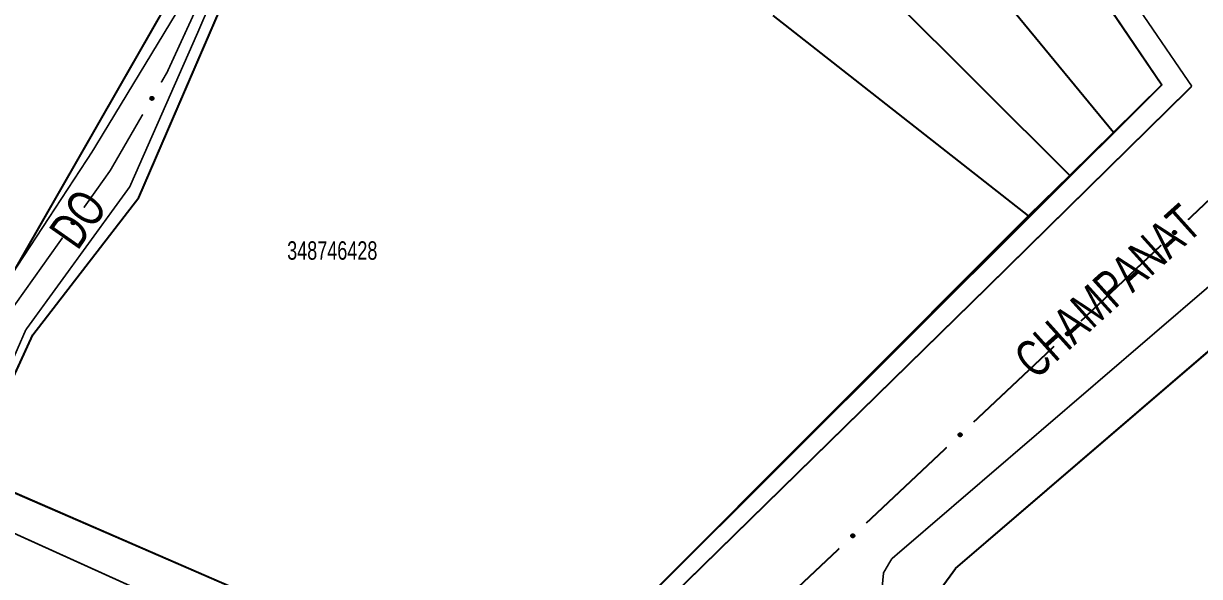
# Model space of a CAD drawing. Extents: x 199219 to 200475, y 4837288 to 4839440.
# Drawn here: x 199500.3 to 199627.9, y 4839151.3 to 4839211.3 of the extents above; entities that cross this region are included whole.
import ezdxf

# ---------------------------------------------------------------- set-up
doc = ezdxf.new("R2010")
doc.units = 0
doc.header["$LTSCALE"] = 3
doc.header["$MEASUREMENT"] = 0
for name, color, linetype in [('CD_MALHA_LOTES', 40, 'CONTINUOUS'), ('CD_TXT_QUADRA', 7, 'CONTINUOUS'), ('RU-QUADRAS', 210, 'CONTINUOUS'), ('SV-EIXO-RUA-PAV', 20, 'CONTINUOUS'), ('SV-RUA-PAVIM-S-GUIA-C-GUIA', 7, 'CONTINUOUS'), ('SV-TXT-RUA-PAV-S-GUIA-C-GUIA', 7, 'CONTINUOUS')]:
    doc.layers.add(name, color=color, linetype=linetype)
doc.styles.add('ARIAL', font='ARIAL.TTF')

msp = doc.modelspace()

# ---------------------------------------------------------------- linework, layer by layer
at = {"layer": 'CD_MALHA_LOTES'}
for p, q in [((199601.43, 4839152.11), (199698.16, 4839235.3)), ((199612.44, 4839221.45), (199623.83, 4839204.65)), ((199613.85, 4839194.82), (199589.85, 4839218.76)), ((199516.45, 4839214.49), (199488.14, 4839165.06)), ((199512.82, 4839192.42), (199522.32, 4839214.41)), ((199609.36, 4839190.41), (199581.64, 4839212.2)), ((199618.58, 4839199.48), (199607.92, 4839212.42)), ((199623.83, 4839204.65), (199618.58, 4839199.48)), ((199618.58, 4839199.48), (199613.85, 4839194.82)), ((199613.85, 4839194.82), (199609.36, 4839190.41)), ((199501.32, 4839177.5), (199512.82, 4839192.42)), ((199609.36, 4839190.41), (199555.15, 4839136.09)), ((199494.42, 4839162.46), (199501.32, 4839177.5)), ((199555.15, 4839136.09), (199494.42, 4839162.46)), ((199599.88, 4839150), (199601.43, 4839152.11))]:
    msp.add_line(p, q, dxfattribs=at)
at = {"layer": 'RU-QUADRAS', "color": 6, "linetype": 'Continuous'}
msp.add_lwpolyline([(199494.42, 4839162.46), (199501.32, 4839177.5), (199512.82, 4839192.42), (199534.9, 4839243.54), (199548.9, 4839261.19), (199542.82, 4839267.63), (199537.94, 4839277.23), (199558.18, 4839301.6), (199623.83, 4839204.65), (199555.15, 4839136.09)], close=True, dxfattribs=at)
msp.add_lwpolyline([(199475.72, 4839275.56), (199523.97, 4839241.85), (199516.45, 4839214.49), (199488.14, 4839165.06)], dxfattribs=at)
msp.add_lwpolyline([(199599.88, 4839150), (199601.43, 4839152.11), (199698.16, 4839235.3), (199701.76, 4839236.09, -0.2647536474), (199706.69, 4839232.28), (199787.56, 4839131.14), (199787.56, 4839128.92), (199786.08, 4839127.19, 0.0065797455), (199663.98, 4839055.98), (199661.76, 4839055.73), (199659.55, 4839056.79), (199600.01, 4839148.18)], format="xyb", close=True, dxfattribs=at)
at = {"layer": 'SV-EIXO-RUA-PAV', "const_width": 0.18}
for points in [[(199515.89, 4839206.01), (199520.368485, 4839215.764059)], [(199515.255783, 4839204.913225), (199515.756371, 4839205.778911)], [(199515.756371, 4839205.778911), (199515.89, 4839206.01)], [(199509.72, 4839195.34), (199513.253429, 4839201.450484)], [(199509.175116, 4839194.572257), (199509.72, 4839195.34)], [(199626.654821, 4839189.995193), (199631.736799, 4839194.809078)], [(199506.860033, 4839191.310296), (199509.175116, 4839194.572257)], [(199499.28, 4839180.63), (199504.54495, 4839188.048335)], [(199615.03887, 4839178.992025), (199623.750833, 4839187.244401)], [(199603.392264, 4839168.021316), (199612.128272, 4839176.248233)], [(199591.744253, 4839157.052094), (199600.480261, 4839165.27901)], [(199584.5, 4839150.23), (199588.83225, 4839154.309788)]]:
    msp.add_lwpolyline(points, dxfattribs=at)
at = {"layer": 'SV-EIXO-RUA-PAV'}
for points in [[(199514.087386, 4839203.112578), (199514.074091, 4839203.159644), (199514.07229, 4839203.202815), (199514.081151, 4839203.239253), (199514.097377, 4839203.269411), (199514.117452, 4839203.298395), (199514.144139, 4839203.323151), (199514.179845, 4839203.344066), (199514.226966, 4839203.357734), (199514.271311, 4839203.356672), (199514.307499, 4839203.349897), (199514.339921, 4839203.334788), (199514.36775, 4839203.314814), (199514.392548, 4839203.286243), (199514.413391, 4839203.249851), (199514.425987, 4839203.202137), (199514.427463, 4839203.159802), (199514.417967, 4839203.124782), (199514.402571, 4839203.092284), (199514.381721, 4839203.06294), (199514.355385, 4839203.03879), (199514.318706, 4839203.017871), (199514.271447, 4839203.006062), (199514.22924, 4839203.004108), (199514.194096, 4839203.01311), (199514.162443, 4839203.028988), (199514.133128, 4839203.048769), (199514.107126, 4839203.07456), (199514.087386, 4839203.112578)], [(199505.529564, 4839189.625857), (199505.520695, 4839189.673954), (199505.522908, 4839189.717105), (199505.535112, 4839189.752564), (199505.554067, 4839189.781086), (199505.576746, 4839189.808081), (199505.605615, 4839189.830254), (199505.643108, 4839189.847765), (199505.691294, 4839189.857), (199505.735349, 4839189.851828), (199505.770753, 4839189.841723), (199505.801632, 4839189.82367), (199505.827487, 4839189.8012), (199505.849527, 4839189.770451), (199505.866902, 4839189.732282), (199505.875016, 4839189.683604), (199505.872556, 4839189.641315), (199505.859851, 4839189.607327), (199505.841505, 4839189.576399), (199505.818022, 4839189.549116), (199505.789558, 4839189.527515), (199505.751097, 4839189.51009), (199505.702946, 4839189.502718), (199505.660739, 4839189.50469), (199505.626582, 4839189.516915), (199505.596539, 4839189.535662), (199505.569187, 4839189.558079), (199505.54569, 4839189.586171), (199505.529564, 4839189.625857)], [(199625.022813, 4839188.600906), (199625.023445, 4839188.64981), (199625.033988, 4839188.691712), (199625.05284, 4839188.724129), (199625.076969, 4839188.748431), (199625.104454, 4839188.770514), (199625.137077, 4839188.786663), (199625.177255, 4839188.796567), (199625.226317, 4839188.796278), (199625.268532, 4839188.782656), (199625.301302, 4839188.765874), (199625.328092, 4839188.742173), (199625.349096, 4839188.715113), (199625.36475, 4839188.680672), (199625.37439, 4839188.639857), (199625.372905, 4839188.59053), (199625.362287, 4839188.549522), (199625.343229, 4839188.518645), (199625.319231, 4839188.491864), (199625.2909, 4839188.469656), (199625.258786, 4839188.453988), (199625.217674, 4839188.444357), (199625.169008, 4839188.446467), (199625.127986, 4839188.456591), (199625.09685, 4839188.47521), (199625.071016, 4839188.49943), (199625.048532, 4839188.526728), (199625.030933, 4839188.558845), (199625.022813, 4839188.600906)], [(199613.404205, 4839177.60102), (199613.404979, 4839177.649923), (199613.415645, 4839177.691793), (199613.434592, 4839177.724155), (199613.458791, 4839177.748387), (199613.486341, 4839177.770389), (199613.519011, 4839177.786443), (199613.559217, 4839177.79623), (199613.608278, 4839177.795797), (199613.650453, 4839177.782053), (199613.683174, 4839177.765175), (199613.709894, 4839177.741396), (199613.73082, 4839177.714275), (199613.746374, 4839177.679788), (199613.755894, 4839177.638945), (199613.754265, 4839177.589623), (199613.743527, 4839177.548646), (199613.724379, 4839177.517825), (199613.700303, 4839177.491114), (199613.671908, 4839177.468989), (199613.639748, 4839177.453414), (199613.598609, 4839177.443903), (199613.549949, 4839177.446156), (199613.508957, 4839177.456399), (199613.477875, 4839177.475109), (199613.452111, 4839177.499404), (199613.429708, 4839177.526768), (199613.412202, 4839177.558936), (199613.404205, 4839177.60102)], [(199601.756194, 4839166.631798), (199601.756969, 4839166.6807), (199601.767634, 4839166.722571), (199601.786581, 4839166.754933), (199601.81078, 4839166.779165), (199601.83833, 4839166.801166), (199601.871, 4839166.817221), (199601.911206, 4839166.827007), (199601.960267, 4839166.826575), (199602.002442, 4839166.81283), (199602.035163, 4839166.795952), (199602.061883, 4839166.772173), (199602.082809, 4839166.745052), (199602.098363, 4839166.710565), (199602.107883, 4839166.669723), (199602.106254, 4839166.620401), (199602.095516, 4839166.579423), (199602.076368, 4839166.548602), (199602.052292, 4839166.521891), (199602.023897, 4839166.499766), (199601.991737, 4839166.484192), (199601.950598, 4839166.474681), (199601.901938, 4839166.476933), (199601.860946, 4839166.487176), (199601.829864, 4839166.505887), (199601.8041, 4839166.530182), (199601.781697, 4839166.557545), (199601.764191, 4839166.589714), (199601.756194, 4839166.631798)], [(199590.108183, 4839155.662575), (199590.108958, 4839155.711478), (199590.119623, 4839155.753348), (199590.13857, 4839155.78571), (199590.16277, 4839155.809942), (199590.190319, 4839155.831944), (199590.222989, 4839155.847998), (199590.263195, 4839155.857785), (199590.312256, 4839155.857352), (199590.354431, 4839155.843608), (199590.387152, 4839155.82673), (199590.413872, 4839155.802951), (199590.434798, 4839155.77583), (199590.450352, 4839155.741343), (199590.459872, 4839155.7005), (199590.458243, 4839155.651178), (199590.447505, 4839155.610201), (199590.428357, 4839155.57938), (199590.404281, 4839155.552669), (199590.375886, 4839155.530544), (199590.343726, 4839155.514969), (199590.302587, 4839155.505458), (199590.253927, 4839155.507711), (199590.212935, 4839155.517954), (199590.181853, 4839155.536664), (199590.156089, 4839155.560959), (199590.133686, 4839155.588323), (199590.11618, 4839155.620491), (199590.108183, 4839155.662575)]]:
    msp.add_lwpolyline(points, close=True, dxfattribs=at)
for points in [[(199514.07229, 4839203.202815), (199514.117452, 4839203.298395)], [(199514.072958, 4839203.184249), (199514.127218, 4839203.302615)], [(199514.074091, 4839203.159644), (199514.144139, 4839203.323151)], [(199514.081186, 4839203.138509), (199514.158654, 4839203.326995)], [(199514.087386, 4839203.112578), (199514.179845, 4839203.344066)], [(199514.099233, 4839203.093396), (199514.20327, 4839203.346907)], [(199514.107126, 4839203.07456), (199514.226966, 4839203.357734)], [(199514.122617, 4839203.065688), (199514.246462, 4839203.353455)], [(199514.133128, 4839203.048769), (199514.271311, 4839203.356672)], [(199514.148733, 4839203.042706), (199514.285371, 4839203.349871)], [(199514.162443, 4839203.028988), (199514.307499, 4839203.349897)], [(199514.179944, 4839203.023082), (199514.325092, 4839203.339512)], [(199514.194096, 4839203.01311), (199514.339921, 4839203.334788)], [(199514.214071, 4839203.011228), (199514.352759, 4839203.321937)], [(199514.22924, 4839203.004108), (199514.36775, 4839203.314814)], [(199514.252297, 4839203.006462), (199514.37869, 4839203.295909)], [(199514.271447, 4839203.006062), (199514.392548, 4839203.286243)], [(199514.295675, 4839203.016056), (199514.401888, 4839203.265155)], [(199514.318706, 4839203.017871), (199514.413391, 4839203.249851)], [(199514.337742, 4839203.034289), (199514.416207, 4839203.219046)], [(199514.355385, 4839203.03879), (199514.425987, 4839203.202137)], [(199514.370175, 4839203.05494), (199514.423937, 4839203.17517)], [(199514.381721, 4839203.06294), (199514.427463, 4839203.159802)], [(199505.520695, 4839189.673954), (199505.605615, 4839189.830254)], [(199505.52185, 4839189.698558), (199505.586861, 4839189.811378)], [(199505.522908, 4839189.717105), (199505.576746, 4839189.808081)], [(199505.525798, 4839189.652252), (199505.620425, 4839189.832735)], [(199505.529564, 4839189.625857), (199505.643108, 4839189.847765)], [(199505.53958, 4839189.605659), (199505.666695, 4839189.84842)], [(199505.54569, 4839189.586171), (199505.691294, 4839189.857)], [(199505.560291, 4839189.5759), (199505.710309, 4839189.850931)], [(199505.569187, 4839189.558079), (199505.735349, 4839189.851828)], [(199505.584162, 4839189.550593), (199505.748718, 4839189.843751)], [(199505.596539, 4839189.535662), (199505.770753, 4839189.841723)], [(199505.613416, 4839189.528157), (199505.787305, 4839189.82975)], [(199505.626582, 4839189.516915), (199505.801632, 4839189.82367)], [(199505.646297, 4839189.513187), (199505.813222, 4839189.809684)], [(199505.660739, 4839189.50469), (199505.827487, 4839189.8012)], [(199505.683915, 4839189.504894), (199505.836625, 4839189.781361)], [(199505.702946, 4839189.502718), (199505.849527, 4839189.770451)], [(199505.727996, 4839189.510421), (199505.85687, 4839189.748587)], [(199505.751097, 4839189.51009), (199505.866902, 4839189.732282)], [(199505.771574, 4839189.52467), (199505.866847, 4839189.701348)], [(199505.789558, 4839189.527515), (199505.875016, 4839189.683604)], [(199505.805784, 4839189.542222), (199505.870472, 4839189.656944)], [(199505.818022, 4839189.549116), (199505.872556, 4839189.641315)], [(199625.022813, 4839188.600906), (199625.177255, 4839188.796567)], [(199625.023445, 4839188.64981), (199625.137077, 4839188.786663)], [(199625.02424, 4839188.627531), (199625.152087, 4839188.786224)], [(199625.02872, 4839188.579148), (199625.200521, 4839188.792633)], [(199625.029352, 4839188.673723), (199625.115017, 4839188.771784)], [(199625.030933, 4839188.558845), (199625.226317, 4839188.796278)], [(199625.033988, 4839188.691712), (199625.104454, 4839188.770514)], [(199625.043264, 4839188.545937), (199625.243793, 4839188.786635)], [(199625.048532, 4839188.526728), (199625.268532, 4839188.782656)], [(199625.06177, 4839188.516479), (199625.280079, 4839188.772139)], [(199625.071016, 4839188.49943), (199625.301302, 4839188.765874)], [(199625.086116, 4839188.488793), (199625.315217, 4839188.750917)], [(199625.09685, 4839188.47521), (199625.328092, 4839188.742173)], [(199625.115467, 4839188.467729), (199625.336748, 4839188.726203)], [(199625.127986, 4839188.456591), (199625.349096, 4839188.715113)], [(199625.150762, 4839188.452294), (199625.354211, 4839188.693878)], [(199625.169008, 4839188.446467), (199625.36475, 4839188.680672)], [(199625.195077, 4839188.449163), (199625.367712, 4839188.657799)], [(199625.217674, 4839188.444357), (199625.37439, 4839188.639857)], [(199625.240592, 4839188.454687), (199625.368334, 4839188.609522)], [(199625.258786, 4839188.453988), (199625.372905, 4839188.59053)], [(199625.277557, 4839188.465268), (199625.363274, 4839188.565259)], [(199625.2909, 4839188.469656), (199625.362287, 4839188.549522)], [(199613.404205, 4839177.60102), (199613.559217, 4839177.79623)], [(199613.404979, 4839177.649923), (199613.519011, 4839177.786443)], [(199613.405709, 4839177.627641), (199613.534019, 4839177.78596)], [(199613.410049, 4839177.579245), (199613.582472, 4839177.792228)], [(199613.410956, 4839177.673817), (199613.496907, 4839177.771629)], [(199613.412202, 4839177.558936), (199613.608278, 4839177.795797)], [(199613.415645, 4839177.691793), (199613.486341, 4839177.770389)], [(199613.424495, 4839177.545992), (199613.625726, 4839177.786103)], [(199613.429708, 4839177.526768), (199613.650453, 4839177.782053)], [(199613.442916, 4839177.51648), (199613.661969, 4839177.771501)], [(199613.452111, 4839177.499404), (199613.683174, 4839177.765175)], [(199613.46718, 4839177.488723), (199613.697045, 4839177.750177)], [(199613.477875, 4839177.475109), (199613.709894, 4839177.741396)], [(199613.49647, 4839177.467573), (199613.718504, 4839177.725401)], [(199613.508957, 4839177.456399), (199613.73082, 4839177.714275)], [(199613.531719, 4839177.452036), (199613.735873, 4839177.693025)], [(199613.549949, 4839177.446156), (199613.746374, 4839177.679788)], [(199613.576025, 4839177.448776), (199613.749268, 4839177.656907)], [(199613.598609, 4839177.443903), (199613.755894, 4839177.638945)], [(199613.621556, 4839177.454166), (199613.74975, 4839177.608628)], [(199613.639748, 4839177.453414), (199613.754265, 4839177.589623)], [(199613.658552, 4839177.464639), (199613.744561, 4839177.56438)], [(199613.671908, 4839177.468989), (199613.743527, 4839177.548646)], [(199601.756194, 4839166.631798), (199601.911206, 4839166.827007)], [(199601.756969, 4839166.6807), (199601.871, 4839166.817221)], [(199601.757698, 4839166.658418), (199601.886008, 4839166.816737)], [(199601.762038, 4839166.610023), (199601.934461, 4839166.823005)], [(199601.762945, 4839166.704595), (199601.848896, 4839166.802406)], [(199601.764191, 4839166.589714), (199601.960267, 4839166.826575)], [(199601.767634, 4839166.722571), (199601.83833, 4839166.801166)], [(199601.776484, 4839166.576769), (199601.977715, 4839166.816881)], [(199601.781697, 4839166.557545), (199602.002442, 4839166.81283)], [(199601.794905, 4839166.547258), (199602.013959, 4839166.802279)], [(199601.8041, 4839166.530182), (199602.035163, 4839166.795952)], [(199601.819169, 4839166.519501), (199602.049035, 4839166.780955)], [(199601.829864, 4839166.505887), (199602.061883, 4839166.772173)], [(199601.848459, 4839166.498351), (199602.070493, 4839166.756179)], [(199601.860946, 4839166.487176), (199602.082809, 4839166.745052)], [(199601.883709, 4839166.482813), (199602.087862, 4839166.723802)], [(199601.901938, 4839166.476933), (199602.098363, 4839166.710565)], [(199601.928014, 4839166.479553), (199602.101257, 4839166.687684)], [(199601.950598, 4839166.474681), (199602.107883, 4839166.669723)], [(199601.973545, 4839166.484944), (199602.101739, 4839166.639405)], [(199601.991737, 4839166.484192), (199602.106254, 4839166.620401)], [(199602.010541, 4839166.495417), (199602.09655, 4839166.595157)], [(199602.023897, 4839166.499766), (199602.095516, 4839166.579423)], [(199590.108183, 4839155.662575), (199590.263195, 4839155.857785)], [(199590.108958, 4839155.711478), (199590.222989, 4839155.847998)], [(199590.109687, 4839155.689196), (199590.237997, 4839155.847515)], [(199590.114027, 4839155.640801), (199590.28645, 4839155.853783)], [(199590.114934, 4839155.735372), (199590.200886, 4839155.833184)], [(199590.11618, 4839155.620491), (199590.312256, 4839155.857352)], [(199590.119623, 4839155.753348), (199590.190319, 4839155.831944)], [(199590.128474, 4839155.607547), (199590.329705, 4839155.847658)], [(199590.133686, 4839155.588323), (199590.354431, 4839155.843608)], [(199590.146894, 4839155.578035), (199590.365948, 4839155.833056)], [(199590.156089, 4839155.560959), (199590.387152, 4839155.82673)], [(199590.171158, 4839155.550279), (199590.401024, 4839155.811733)], [(199590.181853, 4839155.536664), (199590.413872, 4839155.802951)], [(199590.200448, 4839155.529128), (199590.422482, 4839155.786956)], [(199590.212935, 4839155.517954), (199590.434798, 4839155.77583)], [(199590.235698, 4839155.513591), (199590.439851, 4839155.75458)], [(199590.253927, 4839155.507711), (199590.450352, 4839155.741343)], [(199590.280003, 4839155.510331), (199590.453246, 4839155.718462)], [(199590.302587, 4839155.505458), (199590.459872, 4839155.7005)], [(199590.325534, 4839155.515721), (199590.453728, 4839155.670183)], [(199590.343726, 4839155.514969), (199590.458243, 4839155.651178)], [(199590.36253, 4839155.526194), (199590.448539, 4839155.625935)], [(199590.375886, 4839155.530544), (199590.447505, 4839155.610201)]]:
    msp.add_lwpolyline(points, dxfattribs=at)
at = {"layer": 'SV-RUA-PAVIM-S-GUIA-C-GUIA', "const_width": 0.18}
for points in [[(199627.07, 4839204.5), (199597.87, 4839247.24)], [(199533.82, 4839244.26), (199519.22, 4839210.34)], [(199517.94, 4839214.18), (199507.76, 4839197.38)], [(199519.22, 4839210.34), (199511.84, 4839193.58)], [(199604.76, 4839182.54), (199627.07, 4839204.5)], [(199507.76, 4839197.38), (199496.34, 4839179.93)], [(199594.509252, 4839153.173752), (199646.63, 4839197.98)], [(199511.84, 4839193.58), (199500.56, 4839178.04)], [(199554.48, 4839133.27), (199604.76, 4839182.54)], [(199500.56, 4839178.04), (199493.87, 4839162.66)], [(199495.72, 4839157.57), (199551.55, 4839132.27)], [(199593.34, 4839148.68), (199593.623824, 4839151.660862), (199594.509252, 4839153.173752)]]:
    msp.add_lwpolyline(points, dxfattribs=at)

# ---------------------------------------------------------------- texts
at = {"layer": 'CD_TXT_QUADRA', "style": 'ARIAL', "width": 0.7}
msp.add_text('348746428', height=2, dxfattribs=at).set_placement((199528.92, 4839185.66))
at = {"layer": 'SV-TXT-RUA-PAV-S-GUIA-C-GUIA', "style": 'ARIAL', "width": 0.7}
for s, rotation, p in [('DO', 55, (199506.18, 4839186.57)), ('CHAMPANAT', 42, (199610.13, 4839172.54))]:
    msp.add_text(s, height=4, rotation=rotation, dxfattribs=at).set_placement(p)

doc.saveas('drawing.dxf')
